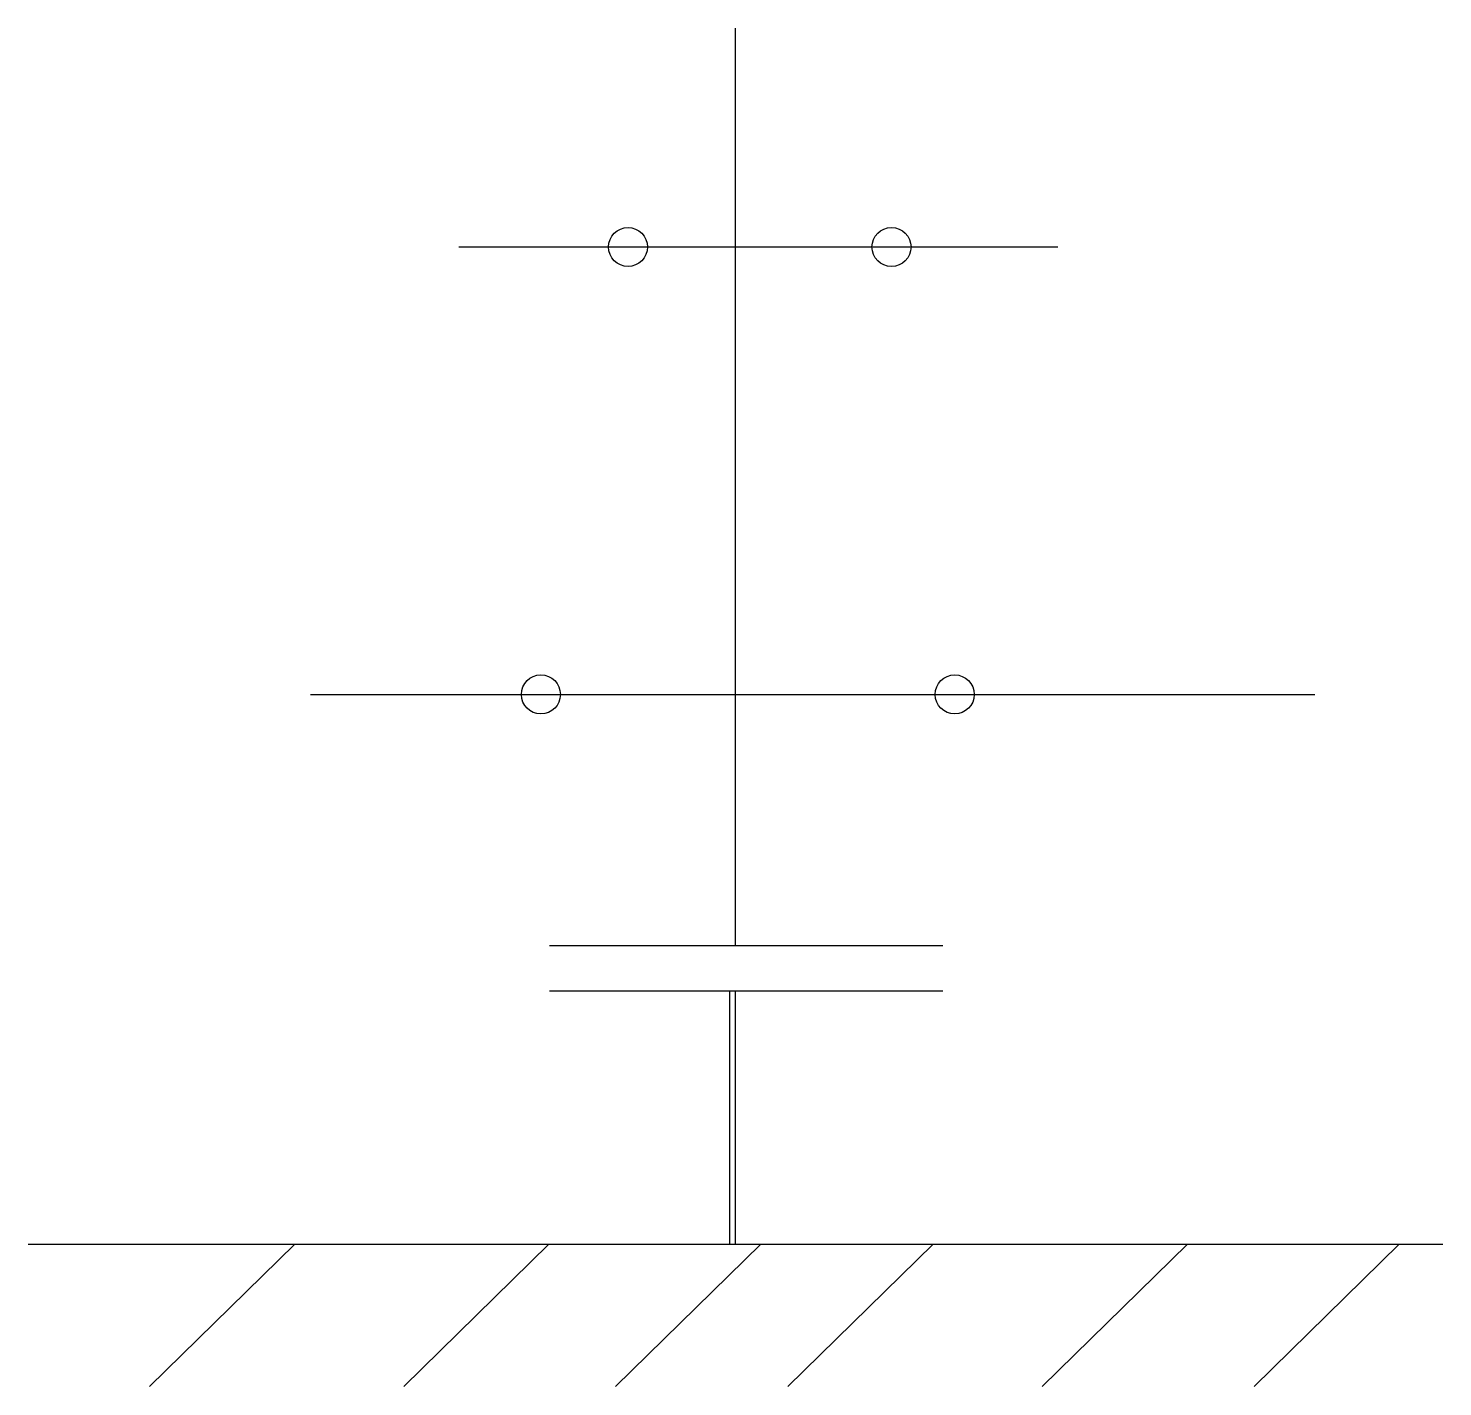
# Model space of a CAD drawing. Header units: millimetres. Extents: x 0 to 1, y 0.04 to 1.
import ezdxf

# ---------------------------------------------------------------- set-up
doc = ezdxf.new("R2010")
doc.units = ezdxf.units.MM

msp = doc.modelspace()

# ---------------------------------------------------------------- linework, layer by layer
for p, q in [((0.5, 0.3517), (0.5, 1)), ((0.3043, 0.8454), (0.7279, 0.8454)), ((0.1995, 0.5291), (0.9097, 0.5291)), ((0.3685, 0.3517), (0.6466, 0.3517)), ((0.3685, 0.3196), (0.6466, 0.3196)), ((0.496, 0.1405), (0.496, 0.3196)), ((0.5, 0.1405), (0.5, 0.3196)), ((0, 0.1405), (1, 0.1405)), ((0.0857, 0.0398), (0.1884, 0.1405)), ((0.2654, 0.0398), (0.3681, 0.1405)), ((0.4152, 0.0398), (0.5179, 0.1405)), ((0.5371, 0.0398), (0.6398, 0.1405)), ((0.7168, 0.0398), (0.8195, 0.1405)), ((0.8666, 0.0398), (0.9693, 0.1405))]:
    msp.add_line(p, q)
for centre in [(0.424, 0.8454), (0.6103, 0.8454), (0.3624, 0.5291), (0.655, 0.5291)]:
    msp.add_circle(centre, 0.0138)

doc.saveas('drawing.dxf')
